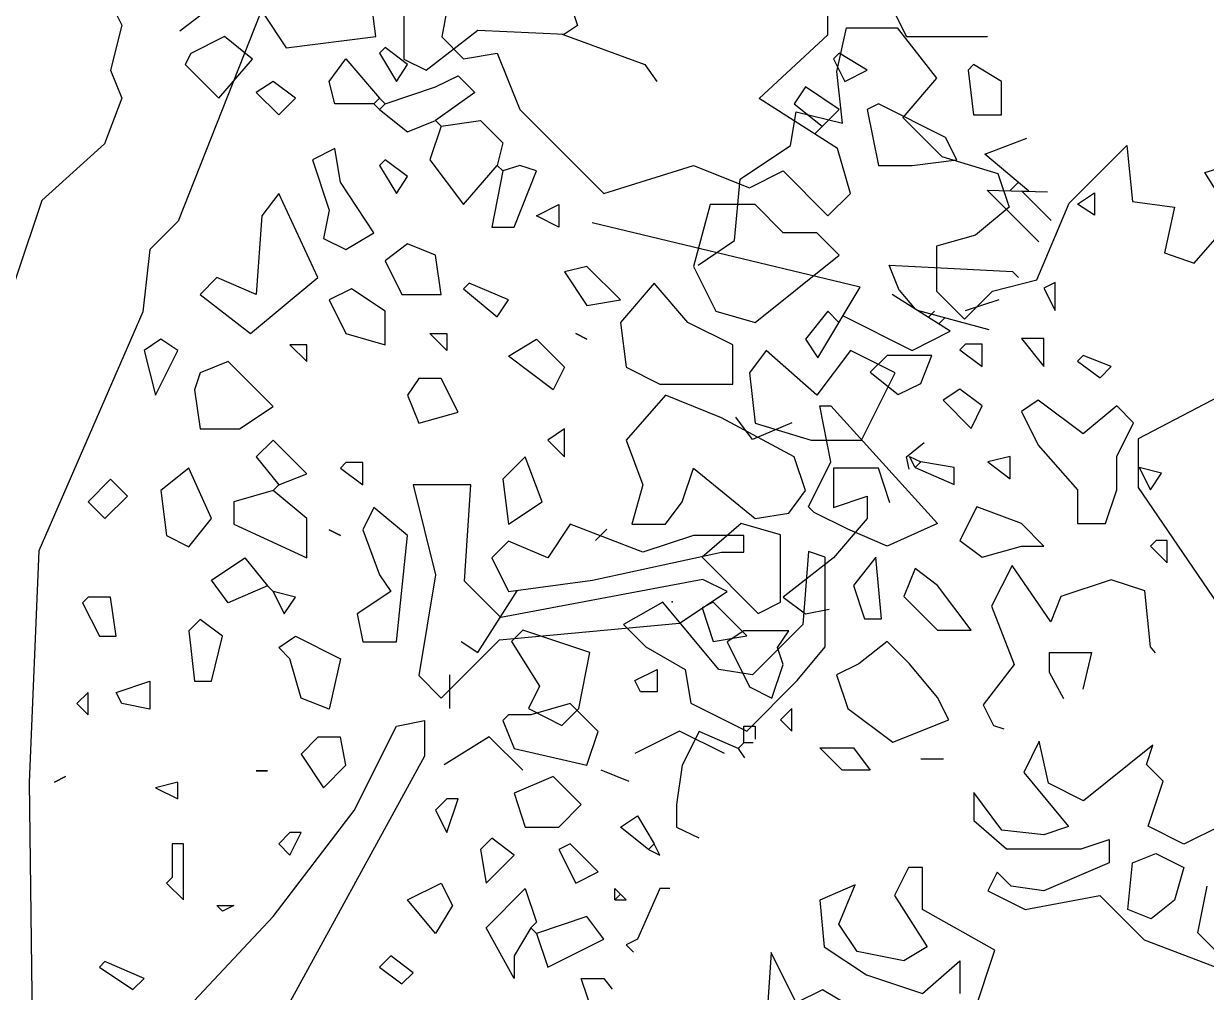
# Model space of a CAD drawing. Header units: metres. Extents: x -3.8 to 7.9, y -0.6 to 14.
# Drawn here: x 0.41 to 1.435, y 8.49 to 9.33 of the extents above; entities that cross this region are included whole.
import ezdxf

# ---------------------------------------------------------------- set-up
doc = ezdxf.new("R2010")
doc.units = ezdxf.units.M
doc.layers.add('ceco.net 88 green shadow', color=102, linetype='Continuous')
doc.layers.add('ceco.net 88 pair trees', color=7, linetype='Continuous')

msp = doc.modelspace()

# ---------------------------------------------------------------- linework, layer by layer
at = {"layer": 'ceco.net 88 green shadow', "linetype": 'Continuous'}
for p, q in [((0.5647, 9.338), (0.5453, 9.3234)), ((0.5842, 9.3186), (0.555, 9.304)), ((0.6085, 9.2991), (0.5842, 9.3186)), ((0.555, 9.304), (0.5501, 9.2943)), ((0.7234, 9.309), (0.7186, 9.3041)), ((0.7186, 9.3041), (0.7332, 9.2798)), ((0.7429, 9.2944), (0.7234, 9.309)), ((1.1171, 9.3041), (1.1122, 9.2993)), ((1.1414, 9.2895), (1.1171, 9.3041)), ((0.5501, 9.2943), (0.5793, 9.2651)), ((0.5793, 9.2651), (0.6085, 9.2991)), ((0.6748, 9.2798), (0.6894, 9.2993)), ((0.6894, 9.2993), (0.7186, 9.2652)), ((0.7332, 9.2798), (0.7429, 9.2944)), ((1.1122, 9.2993), (1.122, 9.2798)), ((1.2337, 9.2944), (1.2289, 9.2895)), ((1.258, 9.2798), (1.2337, 9.2944)), ((0.7672, 9.275), (0.7866, 9.2847)), ((0.7866, 9.2847), (0.8012, 9.2701)), ((1.122, 9.2798), (1.1414, 9.2895)), ((1.2289, 9.2895), (1.2337, 9.2507)), ((0.6262, 9.2798), (0.6117, 9.2701)), ((0.6457, 9.2652), (0.6262, 9.2798)), ((0.6797, 9.2604), (0.6748, 9.2798)), ((0.7234, 9.2604), (0.7672, 9.275)), ((1.258, 9.2507), (1.258, 9.2798)), ((0.6117, 9.2701), (0.6311, 9.2507)), ((0.6311, 9.2507), (0.6457, 9.2652)), ((0.7137, 9.2604), (0.7186, 9.2652)), ((0.7186, 9.2652), (0.7234, 9.2604)), ((0.8012, 9.2701), (0.7672, 9.2458)), ((0.7137, 9.2604), (0.6797, 9.2604)), ((0.7137, 9.2604), (0.7186, 9.2555)), ((0.7186, 9.2555), (0.7234, 9.2604)), ((0.7186, 9.2555), (0.7429, 9.2361)), ((1.1511, 9.2604), (1.1414, 9.2555)), ((1.1414, 9.2555), (1.1511, 9.2069)), ((1.2094, 9.2312), (1.1511, 9.2604)), ((1.2337, 9.2507), (1.258, 9.2507)), ((0.7429, 9.2361), (0.7672, 9.2458)), ((0.772, 9.2409), (0.7623, 9.2118)), ((0.7672, 9.2458), (0.772, 9.2409)), ((0.772, 9.2409), (0.8061, 9.2458)), ((0.8061, 9.2458), (0.8255, 9.2264)), ((1.2192, 9.2118), (1.2094, 9.2312)), ((0.6797, 9.2215), (0.6603, 9.2118)), ((0.6846, 9.1923), (0.6797, 9.2215)), ((0.8255, 9.2264), (0.8206, 9.2069)), ((0.6603, 9.2118), (0.6748, 9.168)), ((0.7234, 9.2118), (0.7186, 9.2069)), ((0.7429, 9.1972), (0.7234, 9.2118)), ((0.7623, 9.2118), (0.7915, 9.1729)), ((1.1803, 9.2069), (1.2192, 9.2118)), ((0.7186, 9.2069), (0.7332, 9.1826)), ((0.7915, 9.1729), (0.8206, 9.2069)), ((0.8255, 9.2021), (0.8158, 9.1535)), ((0.8206, 9.2069), (0.8255, 9.2021)), ((0.8401, 9.2069), (0.8255, 9.2021)), ((0.8352, 9.1535), (0.8547, 9.2021)), ((0.8547, 9.2021), (0.8401, 9.2069)), ((1.1511, 9.2069), (1.1803, 9.2069)), ((0.7137, 9.1486), (0.6846, 9.1923)), ((0.7332, 9.1826), (0.7429, 9.1972)), ((0.6311, 9.1826), (0.6165, 9.1632)), ((0.6651, 9.1097), (0.6311, 9.1826)), ((1.3238, 9.1734), (1.3384, 9.1831)), ((1.3384, 9.1831), (1.3384, 9.1637)), ((0.8547, 9.1632), (0.8741, 9.1729)), ((0.8741, 9.1729), (0.8741, 9.1535)), ((1.0053, 9.1729), (0.9907, 9.1194)), ((1.0442, 9.1729), (1.0053, 9.1729)), ((1.0685, 9.1486), (1.0442, 9.1729)), ((1.3384, 9.1637), (1.3238, 9.1734)), ((0.6165, 9.1632), (0.6117, 9.0951)), ((0.6748, 9.168), (0.67, 9.1437)), ((0.8741, 9.1535), (0.8547, 9.1632)), ((0.6894, 9.134), (0.7137, 9.1486)), ((0.8158, 9.1535), (0.8352, 9.1535)), ((1.0977, 9.1486), (1.0685, 9.1486)), ((1.1171, 9.1292), (1.0977, 9.1486)), ((0.67, 9.1437), (0.6894, 9.134)), ((0.7429, 9.1389), (0.7234, 9.1243)), ((0.7672, 9.1292), (0.7429, 9.1389)), ((0.772, 9.0951), (0.7672, 9.1292)), ((1.0442, 9.0708), (1.1171, 9.1292)), ((0.7234, 9.1243), (0.738, 9.0951)), ((0.8984, 9.1194), (0.879, 9.1146)), ((0.9276, 9.0903), (0.8984, 9.1194)), ((0.9907, 9.1194), (1.0102, 9.0806)), ((0.5776, 9.1097), (0.5631, 9.0951)), ((0.6117, 9.0951), (0.5776, 9.1097)), ((0.6068, 9.0611), (0.6651, 9.1097)), ((0.879, 9.1146), (0.8984, 9.0854)), ((0.6943, 9.1), (0.6748, 9.0903)), ((0.7234, 9.0806), (0.6943, 9.1)), ((0.7963, 9.1049), (0.7915, 9.1)), ((0.7915, 9.1), (0.8206, 9.0757)), ((0.8304, 9.0903), (0.7963, 9.1049)), ((0.9567, 9.1049), (0.9276, 9.0708)), ((0.9859, 9.0708), (0.9567, 9.1049)), ((1.3044, 9.1054), (1.2947, 9.1005)), ((1.2947, 9.1005), (1.3044, 9.0811)), ((1.3044, 9.0811), (1.3044, 9.1054)), ((0.5631, 9.0951), (0.6068, 9.0611)), ((0.6748, 9.0903), (0.6894, 9.0611)), ((0.738, 9.0951), (0.772, 9.0951)), ((0.8206, 9.0757), (0.8304, 9.0903)), ((0.8984, 9.0854), (0.9276, 9.0903)), ((1.2266, 9.0811), (1.2558, 9.0908)), ((0.7234, 9.0514), (0.7234, 9.0806)), ((1.0102, 9.0806), (1.0442, 9.0708)), ((0.9276, 9.0708), (0.9324, 9.032)), ((1.0248, 9.0514), (0.9859, 9.0708)), ((0.529, 9.0563), (0.5145, 9.0465)), ((0.5436, 9.0465), (0.529, 9.0563)), ((0.6894, 9.0611), (0.7234, 9.0514)), ((0.7623, 9.0611), (0.7769, 9.0611)), ((0.7769, 9.0465), (0.7623, 9.0611)), ((0.7769, 9.0611), (0.7769, 9.0465)), ((0.8304, 9.0417), (0.8547, 9.0563)), ((0.8547, 9.0563), (0.879, 9.032)), ((0.8887, 9.0611), (0.8984, 9.0563)), ((0.8984, 9.0563), (0.8887, 9.0611)), ((1.2752, 9.0568), (1.2947, 9.0325)), ((1.2947, 9.0568), (1.2752, 9.0568)), ((1.2947, 9.0325), (1.2947, 9.0568)), ((0.5145, 9.0465), (0.5242, 9.0077)), ((0.5242, 9.0077), (0.5436, 9.0465)), ((0.6408, 9.0514), (0.6554, 9.0368)), ((0.6554, 9.0514), (0.6408, 9.0514)), ((0.6554, 9.0368), (0.6554, 9.0514)), ((1.0248, 9.0174), (1.0248, 9.0514)), ((1.0539, 9.0465), (1.0393, 9.0271)), ((1.0977, 9.0077), (1.0539, 9.0465)), ((1.1268, 9.0465), (1.0977, 9.0077)), ((1.1657, 9.0271), (1.1268, 9.0465)), ((1.2266, 9.0519), (1.2218, 9.0471)), ((1.2218, 9.0471), (1.2412, 9.0325)), ((1.2412, 9.0519), (1.2266, 9.0519)), ((1.2412, 9.0325), (1.2412, 9.0519)), ((0.5874, 9.0368), (0.5631, 9.0271)), ((0.6262, 8.9979), (0.5874, 9.0368)), ((0.8692, 9.0125), (0.8304, 9.0417)), ((1.1586, 9.0422), (1.144, 9.0276)), ((1.1975, 9.0422), (1.1586, 9.0422)), ((1.1878, 9.0179), (1.1975, 9.0422)), ((1.3287, 9.0422), (1.3238, 9.0373)), ((1.3238, 9.0373), (1.3433, 9.0228)), ((1.353, 9.0325), (1.3287, 9.0422)), ((0.5631, 9.0271), (0.5582, 9.0125)), ((0.879, 9.032), (0.8692, 9.0125)), ((0.9324, 9.032), (0.9616, 9.0174)), ((1.0393, 9.0271), (1.0442, 8.9834)), ((1.1365, 8.9688), (1.1657, 9.0271)), ((1.144, 9.0276), (1.1683, 9.0082)), ((1.3433, 9.0228), (1.353, 9.0325)), ((0.7526, 9.0222), (0.7429, 9.0077)), ((0.772, 9.0222), (0.7526, 9.0222)), ((0.7866, 8.9931), (0.772, 9.0222)), ((0.9616, 9.0174), (0.9956, 9.0174)), ((0.9956, 9.0174), (1.0248, 9.0174)), ((1.1683, 9.0082), (1.1878, 9.0179)), ((0.5582, 9.0125), (0.5631, 8.9785)), ((0.7429, 9.0077), (0.7526, 8.9834)), ((0.9664, 9.0077), (0.9324, 8.9688)), ((1.015, 8.9882), (0.9664, 9.0077)), ((1.2218, 9.013), (1.2072, 9.0033)), ((1.2412, 8.9985), (1.2218, 9.013)), ((0.5971, 8.9785), (0.6262, 8.9979)), ((1.11, 8.9499), (1.1003, 8.9985)), ((1.1003, 8.9985), (1.11, 8.9985)), ((1.11, 8.9985), (1.2023, 8.8964)), ((1.2072, 9.0033), (1.2315, 8.979)), ((1.2315, 8.979), (1.2412, 8.9985)), ((1.2898, 9.0033), (1.2752, 8.9936)), ((1.3287, 8.9742), (1.2898, 9.0033)), ((1.3579, 8.9985), (1.3287, 8.9742)), ((1.3724, 8.9839), (1.3579, 8.9985)), ((0.7526, 8.9834), (0.7866, 8.9931)), ((1.0782, 8.9542), (1.015, 8.9882)), ((1.042, 8.9693), (1.0274, 8.9887)), ((1.076, 8.9839), (1.042, 8.9693)), ((1.2752, 8.9936), (1.2898, 8.9644)), ((1.3579, 8.9547), (1.3724, 8.9839)), ((0.5631, 8.9785), (0.5971, 8.9785)), ((0.879, 8.9785), (0.8644, 8.9688)), ((0.879, 8.9542), (0.879, 8.9785)), ((1.0442, 8.9834), (1.0928, 8.9688)), ((0.6262, 8.9688), (0.6117, 8.9542)), ((0.6554, 8.9396), (0.6262, 8.9688)), ((0.8644, 8.9688), (0.879, 8.9542)), ((0.9324, 8.9688), (0.947, 8.9299)), ((1.0928, 8.9688), (1.1365, 8.9688)), ((1.1754, 8.9542), (1.1909, 8.9666)), ((1.2898, 8.9644), (1.3238, 8.9256)), ((0.6117, 8.9542), (0.6311, 8.9299)), ((0.8449, 8.9542), (0.8255, 8.9348)), ((0.8595, 8.9153), (0.8449, 8.9542)), ((1.0879, 8.925), (1.0782, 8.9542)), ((1.1778, 8.9436), (1.1754, 8.9542)), ((1.1829, 8.945), (1.178, 8.9547)), ((1.178, 8.9547), (1.1878, 8.9499)), ((1.2655, 8.9547), (1.2461, 8.9499)), ((1.2655, 8.9353), (1.2655, 8.9547)), ((1.3579, 8.9256), (1.3579, 8.9547)), ((0.5533, 8.9445), (0.529, 8.925)), ((0.5728, 8.9007), (0.5533, 8.9445)), ((0.6894, 8.9493), (0.6846, 8.9445)), ((0.6846, 8.9445), (0.704, 8.9299)), ((0.704, 8.9493), (0.6894, 8.9493)), ((0.704, 8.9299), (0.704, 8.9493)), ((0.981, 8.9153), (0.9907, 8.9445)), ((0.9907, 8.9445), (1.0442, 8.9007)), ((1.0906, 8.911), (1.11, 8.9499)), ((1.1511, 8.9445), (1.1122, 8.9445)), ((1.1122, 8.9445), (1.1122, 8.9105)), ((1.1611, 8.9144), (1.1511, 8.9445)), ((1.1829, 8.945), (1.1878, 8.9499)), ((1.1829, 8.945), (1.2169, 8.9304)), ((1.2169, 8.945), (1.1878, 8.9499)), ((1.2169, 8.9304), (1.2169, 8.945)), ((1.2461, 8.9499), (1.2655, 8.9353)), ((1.3773, 8.945), (1.387, 8.9256)), ((1.3967, 8.9401), (1.3773, 8.945)), ((0.4853, 8.9348), (0.4659, 8.9153)), ((0.4999, 8.9202), (0.4853, 8.9348)), ((0.6311, 8.9299), (0.6554, 8.9396)), ((0.8255, 8.9348), (0.8304, 8.8959)), ((1.387, 8.9256), (1.3967, 8.9401)), ((0.529, 8.925), (0.5339, 8.8862)), ((0.6262, 8.925), (0.5922, 8.9153)), ((0.6262, 8.925), (0.6311, 8.9299)), ((0.6554, 8.9007), (0.6262, 8.925)), ((0.947, 8.9299), (0.9373, 8.8959)), ((1.0734, 8.9056), (1.0879, 8.925)), ((1.3238, 8.9256), (1.3238, 8.8964)), ((1.3481, 8.8964), (1.3579, 8.9256)), ((0.4659, 8.9153), (0.4804, 8.9007)), ((0.4804, 8.9007), (0.4999, 8.9202)), ((0.5922, 8.9153), (0.5922, 8.8959)), ((0.8304, 8.8959), (0.8595, 8.9153)), ((0.9664, 8.8959), (0.981, 8.9153)), ((1.1122, 8.9105), (1.1414, 8.9202)), ((1.1414, 8.9202), (1.1414, 8.9007)), ((0.7137, 8.9105), (0.704, 8.891)), ((0.7429, 8.8862), (0.7137, 8.9105)), ((1.0442, 8.9007), (1.0734, 8.9056)), ((1.0954, 8.9061), (1.0906, 8.911)), ((1.1246, 8.8915), (1.0954, 8.9061)), ((1.2364, 8.911), (1.2218, 8.8818)), ((1.2752, 8.8964), (1.2364, 8.911)), ((0.5533, 8.8764), (0.5728, 8.9007)), ((0.5922, 8.8959), (0.6554, 8.8667)), ((0.6554, 8.8667), (0.6554, 8.9007)), ((0.8838, 8.8959), (0.8644, 8.8667)), ((0.947, 8.8716), (0.8838, 8.8959)), ((0.9059, 8.8818), (0.9156, 8.8915)), ((0.9373, 8.8959), (0.9664, 8.8959)), ((1.0322, 8.8964), (0.9982, 8.8672)), ((1.0663, 8.8867), (1.0322, 8.8964)), ((1.1414, 8.9007), (1.1122, 8.8667)), ((1.1586, 8.877), (1.1246, 8.8915)), ((1.2023, 8.8964), (1.1586, 8.877)), ((1.2947, 8.877), (1.2752, 8.8964)), ((1.3238, 8.8964), (1.3481, 8.8964)), ((0.5339, 8.8862), (0.5533, 8.8764)), ((0.6748, 8.891), (0.6846, 8.8862)), ((0.6846, 8.8862), (0.6748, 8.891)), ((0.704, 8.891), (0.7186, 8.8521)), ((0.7332, 8.7938), (0.7429, 8.8862)), ((0.8304, 8.8813), (0.8158, 8.8667)), ((0.8644, 8.8667), (0.8304, 8.8813)), ((0.9907, 8.8862), (0.947, 8.8716)), ((1.0345, 8.8862), (0.9907, 8.8862)), ((1.0345, 8.8716), (1.0345, 8.8862)), ((1.0663, 8.8284), (1.0663, 8.8867)), ((1.2218, 8.8818), (1.2412, 8.8672)), ((1.3919, 8.8818), (1.387, 8.877)), ((1.4016, 8.8818), (1.3919, 8.8818)), ((1.4016, 8.8624), (1.4016, 8.8818)), ((0.9033, 8.8473), (1.015, 8.8716)), ((1.015, 8.8716), (1.0345, 8.8716)), ((1.0906, 8.8721), (1.0857, 8.8089)), ((1.1051, 8.8672), (1.0906, 8.8721)), ((1.2412, 8.8672), (1.2752, 8.877)), ((1.2752, 8.877), (1.2947, 8.877)), ((1.387, 8.877), (1.4016, 8.8624)), ((0.5728, 8.8473), (0.6019, 8.8667)), ((0.6019, 8.8667), (0.6214, 8.8424)), ((0.8158, 8.8667), (0.8304, 8.8376)), ((0.9982, 8.8672), (1.0468, 8.8186)), ((1.1122, 8.8667), (1.0685, 8.8327)), ((1.1051, 8.7895), (1.1051, 8.8672)), ((1.1489, 8.8672), (1.1294, 8.8429)), ((1.1537, 8.8138), (1.1489, 8.8672)), ((0.7186, 8.8521), (0.7283, 8.8376)), ((1.1829, 8.8575), (1.1732, 8.8332)), ((1.2023, 8.8429), (1.1829, 8.8575)), ((0.5874, 8.8278), (0.5728, 8.8473)), ((0.6214, 8.8424), (0.5874, 8.8278)), ((0.6214, 8.8424), (0.6262, 8.8376)), ((0.8304, 8.8376), (0.9033, 8.8473)), ((1.1294, 8.8429), (1.1392, 8.8138)), ((1.2315, 8.8041), (1.2023, 8.8429)), ((0.4659, 8.8327), (0.461, 8.8278)), ((0.4853, 8.8327), (0.4659, 8.8327)), ((0.4902, 8.7987), (0.4853, 8.8327)), ((0.6262, 8.8376), (0.636, 8.8181)), ((0.6457, 8.8327), (0.6262, 8.8376)), ((0.636, 8.8181), (0.6457, 8.8327)), ((0.7283, 8.8376), (0.6991, 8.8181)), ((0.8038, 8.7846), (0.8378, 8.8381)), ((1.0685, 8.8327), (1.0879, 8.8181)), ((1.1732, 8.8332), (1.2023, 8.8041)), ((0.461, 8.8278), (0.4756, 8.7987)), ((0.9642, 8.8284), (0.9302, 8.8089)), ((1.0128, 8.77), (0.9642, 8.8284)), ((1.0079, 8.8284), (0.9982, 8.8235)), ((0.9982, 8.8235), (1.0079, 8.7943)), ((1.0371, 8.7992), (1.0079, 8.8284)), ((1.0468, 8.8186), (1.0663, 8.8284)), ((1.0879, 8.8181), (1.1085, 8.8222)), ((0.5631, 8.8133), (0.5533, 8.8035)), ((0.5825, 8.7987), (0.5631, 8.8133)), ((0.6991, 8.8181), (0.704, 8.7938)), ((1.1392, 8.8138), (1.1537, 8.8138)), ((0.5533, 8.8035), (0.5582, 8.7598)), ((0.8427, 8.8041), (0.833, 8.7943)), ((0.901, 8.7846), (0.8427, 8.8041)), ((0.9302, 8.8089), (0.9496, 8.7895)), ((1.0079, 8.7943), (1.0371, 8.7992)), ((1.0345, 8.8035), (1.0199, 8.7938)), ((1.0734, 8.8035), (1.0345, 8.8035)), ((1.0857, 8.8089), (1.042, 8.7652)), ((1.0636, 8.789), (1.0734, 8.8035)), ((1.2023, 8.8041), (1.2315, 8.8041)), ((0.4756, 8.7987), (0.4902, 8.7987)), ((0.5728, 8.7598), (0.5825, 8.7987)), ((0.6311, 8.789), (0.6457, 8.7987)), ((0.6408, 8.7792), (0.6311, 8.789)), ((0.6457, 8.7987), (0.6846, 8.7792)), ((0.704, 8.7938), (0.7332, 8.7938)), ((0.7892, 8.7943), (0.8038, 8.7846)), ((0.833, 8.7943), (0.8573, 8.7555)), ((0.9496, 8.7895), (0.9836, 8.77)), ((1.0199, 8.7938), (1.0393, 8.7549)), ((1.0685, 8.7744), (1.0636, 8.789)), ((1.0808, 8.7603), (1.1051, 8.7895)), ((1.1586, 8.7943), (1.1343, 8.7749)), ((1.178, 8.7749), (1.1586, 8.7943)), ((0.6505, 8.7452), (0.6408, 8.7792)), ((0.6846, 8.7792), (0.6748, 8.7355)), ((0.8913, 8.736), (0.901, 8.7846)), ((0.9399, 8.7603), (0.9593, 8.77)), ((0.9593, 8.77), (0.9593, 8.7506)), ((0.9836, 8.77), (0.9885, 8.7409)), ((1.042, 8.7652), (1.0128, 8.77)), ((1.0588, 8.7452), (1.0685, 8.7744)), ((1.1343, 8.7749), (1.1149, 8.7652)), ((1.2023, 8.7457), (1.178, 8.7749)), ((0.4902, 8.7501), (0.5193, 8.7598)), ((0.5193, 8.7598), (0.5193, 8.7355)), ((0.5582, 8.7598), (0.5728, 8.7598)), ((0.7795, 8.736), (0.7795, 8.7652)), ((0.9448, 8.7506), (0.9399, 8.7603)), ((1.0371, 8.7166), (1.0808, 8.7603)), ((1.1149, 8.7652), (1.1246, 8.736)), ((0.4659, 8.7501), (0.4561, 8.7404)), ((0.4659, 8.7306), (0.4659, 8.7501)), ((0.495, 8.7404), (0.4902, 8.7501)), ((0.8573, 8.7555), (0.8476, 8.736)), ((0.9593, 8.7506), (0.9448, 8.7506)), ((1.0393, 8.7549), (1.0588, 8.7452)), ((0.4561, 8.7404), (0.4659, 8.7306)), ((0.5193, 8.7355), (0.495, 8.7404)), ((0.6748, 8.7355), (0.6505, 8.7452)), ((0.8838, 8.7404), (0.8498, 8.7306)), ((0.9081, 8.7161), (0.8838, 8.7404)), ((0.9885, 8.7409), (1.0371, 8.7166)), ((1.2121, 8.7263), (1.2023, 8.7457)), ((0.8304, 8.7306), (0.8255, 8.7258)), ((0.8498, 8.7306), (0.8304, 8.7306)), ((0.8476, 8.736), (0.8767, 8.7214)), ((0.8767, 8.7214), (0.8913, 8.736)), ((1.076, 8.736), (1.0663, 8.7263)), ((1.076, 8.7166), (1.076, 8.736)), ((1.1246, 8.736), (1.1635, 8.7069)), ((0.8255, 8.7258), (0.8352, 8.7015)), ((1.0345, 8.7063), (1.0345, 8.7209)), ((1.0345, 8.7209), (1.0442, 8.7209)), ((1.0442, 8.7209), (1.0442, 8.7096)), ((1.0663, 8.7263), (1.076, 8.7166)), ((1.1635, 8.7069), (1.2121, 8.7263)), ((0.6651, 8.7112), (0.6505, 8.6966)), ((0.6846, 8.7112), (0.6651, 8.7112)), ((0.6894, 8.6869), (0.6846, 8.7112)), ((0.8135, 8.7117), (0.7747, 8.6874)), ((0.8427, 8.6826), (0.8135, 8.7117)), ((0.8984, 8.6869), (0.9081, 8.7161)), ((0.9788, 8.7166), (0.9399, 8.6971)), ((1.0177, 8.6971), (0.9788, 8.7166)), ((0.9956, 8.7161), (0.981, 8.6869)), ((1.0296, 8.7015), (0.9956, 8.7161)), ((0.6505, 8.6966), (0.67, 8.6675)), ((0.8352, 8.7015), (0.8984, 8.6869)), ((1.0296, 8.7015), (1.0345, 8.7063)), ((1.0296, 8.7015), (1.035, 8.6934)), ((1.0424, 8.7063), (1.0345, 8.7063)), ((1.1003, 8.702), (1.1294, 8.702)), ((1.1197, 8.6826), (1.1003, 8.702)), ((1.1294, 8.702), (1.144, 8.6826)), ((0.67, 8.6675), (0.6894, 8.6869)), ((0.981, 8.6869), (0.9762, 8.6529)), ((1.2075, 8.6923), (1.1878, 8.6923)), ((0.4464, 8.6772), (0.4367, 8.6723)), ((0.4367, 8.6723), (0.4464, 8.6772)), ((0.6117, 8.682), (0.6214, 8.682)), ((0.6214, 8.682), (0.6117, 8.682)), ((0.8692, 8.6772), (0.8352, 8.6626)), ((0.8935, 8.6529), (0.8692, 8.6772)), ((0.935, 8.6728), (0.9107, 8.6826)), ((1.144, 8.6826), (1.1197, 8.6826)), ((0.5436, 8.6723), (0.5242, 8.6675)), ((0.5242, 8.6675), (0.5436, 8.6577)), ((0.5436, 8.6577), (0.5436, 8.6723)), ((0.7769, 8.6577), (0.7672, 8.648)), ((0.7769, 8.6286), (0.7866, 8.6577)), ((0.7866, 8.6577), (0.7769, 8.6577)), ((0.8352, 8.6626), (0.8449, 8.6334)), ((0.7672, 8.648), (0.7769, 8.6286)), ((0.8741, 8.6334), (0.8935, 8.6529)), ((0.9762, 8.6529), (0.9762, 8.6334)), ((0.9276, 8.6334), (0.9421, 8.6432)), ((0.9421, 8.6432), (0.9567, 8.6189)), ((0.6408, 8.6286), (0.6311, 8.6189)), ((0.6408, 8.6091), (0.6505, 8.6286)), ((0.6505, 8.6286), (0.6408, 8.6286)), ((0.8449, 8.6334), (0.8741, 8.6334)), ((0.9519, 8.614), (0.9276, 8.6334)), ((0.9762, 8.6334), (0.9953, 8.6239)), ((0.5485, 8.6189), (0.5388, 8.6189)), ((0.5388, 8.6189), (0.5388, 8.5897)), ((0.5485, 8.5703), (0.5485, 8.6189)), ((0.6311, 8.6189), (0.6408, 8.6091)), ((0.8158, 8.6237), (0.8061, 8.614)), ((0.8352, 8.6091), (0.8158, 8.6237)), ((0.8838, 8.6189), (0.8741, 8.614)), ((0.9081, 8.5946), (0.8838, 8.6189)), ((0.9519, 8.614), (0.9567, 8.6189)), ((0.9616, 8.6091), (0.9567, 8.6189)), ((0.8061, 8.614), (0.8109, 8.5848)), ((0.8109, 8.5848), (0.8352, 8.6091)), ((0.8741, 8.614), (0.8887, 8.5848)), ((0.9519, 8.614), (0.9616, 8.6091)), ((1.3715, 8.6024), (1.3918, 8.6105)), ((1.3918, 8.6105), (1.4161, 8.5984)), ((0.8887, 8.5848), (0.9081, 8.5946)), ((1.3675, 8.5619), (1.3715, 8.6024)), ((1.4161, 8.5984), (1.408, 8.57)), ((0.5388, 8.5897), (0.5339, 8.5848)), ((0.5339, 8.5848), (0.5485, 8.5703)), ((0.7429, 8.5703), (0.772, 8.5848)), ((0.772, 8.5848), (0.7818, 8.5654)), ((0.8109, 8.546), (0.8449, 8.58)), ((0.8449, 8.58), (0.8547, 8.5508)), ((0.9227, 8.5703), (0.9227, 8.58)), ((0.9227, 8.58), (0.9276, 8.5751)), ((0.9227, 8.5703), (0.9276, 8.5751)), ((0.9324, 8.5703), (0.9276, 8.5751)), ((0.9616, 8.58), (0.9421, 8.5362)), ((0.9702, 8.58), (0.9616, 8.58)), ((0.5776, 8.5654), (0.5922, 8.5654)), ((0.5825, 8.5605), (0.5776, 8.5654)), ((0.5922, 8.5654), (0.5825, 8.5605)), ((0.7672, 8.5411), (0.7429, 8.5703)), ((0.7818, 8.5654), (0.7672, 8.5411)), ((0.9227, 8.5703), (0.9324, 8.5703)), ((1.408, 8.57), (1.3877, 8.5538)), ((0.8984, 8.5557), (0.8547, 8.5411)), ((0.913, 8.5362), (0.8984, 8.5557)), ((1.3877, 8.5538), (1.3675, 8.5619)), ((0.8352, 8.5022), (0.8109, 8.546)), ((0.8498, 8.546), (0.8352, 8.5217)), ((0.8547, 8.5508), (0.8498, 8.546)), ((0.8498, 8.546), (0.8547, 8.5411)), ((0.8547, 8.5411), (0.8644, 8.5119)), ((0.8644, 8.5119), (0.913, 8.5362)), ((0.9421, 8.5362), (0.9324, 8.5314)), ((0.9324, 8.5314), (0.9388, 8.525)), ((0.4804, 8.5168), (0.4756, 8.5119)), ((0.4756, 8.5119), (0.5047, 8.4925)), ((0.5145, 8.5022), (0.4804, 8.5168)), ((0.7283, 8.5217), (0.7186, 8.5119)), ((0.7186, 8.5119), (0.738, 8.4974)), ((0.7477, 8.5071), (0.7283, 8.5217)), ((0.8352, 8.5217), (0.8352, 8.5022)), ((0.5047, 8.4925), (0.5145, 8.5022)), ((0.738, 8.4974), (0.7477, 8.5071)), ((0.8935, 8.5022), (0.913, 8.5022)), ((0.9055, 8.4665), (0.8935, 8.5022)), ((0.913, 8.5022), (0.9204, 8.4927))]:
    msp.add_line(p, q, dxfattribs=at)
msp.add_point((0.9722, 8.8285), dxfattribs=at)
at = {"layer": 'ceco.net 88 pair trees', "linetype": 'Continuous'}
for p, q in [((1.2653, 9.1851), (1.2724, 9.1921)), ((1.2726, 9.1848), (1.2872, 9.1843)), ((1.2753, 9.1848), (1.3009, 9.1592)), ((1.1691, 9.0988), (1.183, 9.0823)), ((1.1847, 9.0813), (1.2469, 9.0646)), ((1.1949, 9.0757), (1.1997, 9.0806)), ((1.2031, 9.0694), (1.2087, 9.0747))]:
    msp.add_line(p, q, dxfattribs=at)
for points in [[(0.7983, 10.01), (0.7237, 9.751), (0.8306, 9.7794), (0.8887, 9.7804), (0.8984, 9.7612), (0.7645, 9.6971), (0.7205, 9.6334), (0.6651, 9.6103), (0.6651, 9.586), (0.636, 9.5714), (0.6651, 9.5423), (0.6277, 9.5143), (0.6676, 9.4718), (0.5439, 9.1586), (0.5193, 9.134), (0.5132, 9.0801), (0.4231, 8.8728), (0.4148, 8.6723), (0.4173, 8.4658)], [(0.1743, 9.1092), (0.1723, 9.1467), (0.1857, 9.2944), (0.1726, 9.4254), (0.1743, 9.4985), (0.1986, 9.6783), (0.2229, 9.6978), (0.3444, 9.6006), (0.3728, 9.5291), (0.4467, 9.4254), (0.495, 9.3284), (0.4853, 9.2895), (0.495, 9.2652), (0.4802, 9.2256), (0.4258, 9.1766), (0.3383, 8.9158), (0.297, 8.8514), (0.3021, 8.5603), (0.295, 8.2167), (0.2557, 8.0855), (0.2763, 8.0648)], [(0.7737, 9.4449), (0.7931, 9.4206), (0.7834, 9.3963), (0.7494, 9.3866), (0.7713, 9.3691), (0.8483, 9.3538), (0.8758, 9.372), (0.8903, 9.3283), (0.8782, 9.32)], [(0.7023, 9.3672), (0.6619, 9.3672), (0.6182, 9.4109), (0.5842, 9.3769), (0.589, 9.3477), (0.6182, 9.338), (0.6376, 9.3089), (0.7154, 9.3186), (0.711, 9.3524)], [(0.7818, 9.3685), (0.7725, 9.3185), (0.7915, 9.2993), (0.8206, 9.3041), (0.8401, 9.2555), (0.913, 9.1826), (0.9907, 9.2069), (1.0393, 9.1875), (1.0685, 9.2021), (1.1074, 9.1632), (1.1268, 9.1826), (1.1156, 9.2217), (1.0476, 9.2648), (1.1074, 9.3202), (1.1074, 9.3479), (1.1608, 9.3479), (1.1754, 9.3187), (1.2458, 9.3187)], [(0.7105, 9.3575), (0.7397, 9.338), (0.7397, 9.2991), (0.7591, 9.2894), (0.8038, 9.3242), (0.8792, 9.3208)], [(0.9948, 9.1205), (1.0264, 9.1417), (1.0313, 9.1951), (1.075, 9.2243), (1.0799, 9.2534), (1.12, 9.2435), (1.1151, 9.2882), (1.1236, 9.3263), (1.1674, 9.3263), (1.2014, 9.2826), (1.1722, 9.2486), (1.2062, 9.2146), (1.2548, 9.2), (1.2646, 9.1708), (1.2354, 9.1465), (1.2014, 9.1368), (1.2014, 9.0979), (1.2257, 9.0736), (1.25, 9.0979), (1.2884, 9.1076), (1.3166, 9.1742), (1.3666, 9.2243), (1.3715, 9.1757), (1.4079, 9.1706), (1.3992, 9.131), (1.4249, 9.1222), (1.459, 9.1611), (1.4342, 9.2007), (1.4889, 9.2175)], [(0.876, 9.321), (0.9487, 9.2943), (0.9591, 9.2797)], [(1.096, 9.2344), (1.1171, 9.2555), (1.0879, 9.275), (1.0782, 9.2604), (1.1025, 9.2409)], [(1.2816, 9.1846), (1.2435, 9.2166), (1.2799, 9.2306)], [(1.2903, 9.1407), (1.2454, 9.1855), (1.2978, 9.1841)], [(1.1169, 9.0708), (1.1074, 9.0806), (1.0879, 9.0563), (1.0986, 9.0402), (1.1353, 9.1015), (0.9028, 9.1571)], [(1.1691, 9.0988), (1.1604, 9.1204), (1.2673, 9.1151), (1.2726, 9.1097)], [(1.1205, 9.0764), (1.1803, 9.0465), (1.2133, 9.0631), (1.163, 9.0949)], [(1.4653, 9.0165), (1.3763, 8.9699), (1.3763, 8.9278), (1.4626, 8.8015)], [(0.9988, 8.848), (0.8238, 8.815), (0.7922, 8.8466), (0.7976, 8.9299), (0.7477, 8.9299), (0.7672, 8.8521), (0.7526, 8.7647), (0.772, 8.7452), (0.8226, 8.7958), (0.9786, 8.8101), (1.0199, 8.8376), (0.9988, 8.848)], [(1.3913, 8.7843), (1.387, 8.7895), (1.3822, 8.8381), (1.353, 8.8478), (1.3093, 8.8332), (1.3005, 8.8113), (1.267, 8.8602), (1.2492, 8.8249), (1.2689, 8.7742), (1.2419, 8.7392), (1.2509, 8.7214), (1.2598, 8.7185)], [(1.3119, 8.7446), (1.2995, 8.7674), (1.2995, 8.7846), (1.336, 8.7846), (1.3284, 8.7528)], [(0.4804, 8.4002), (0.6262, 8.5557), (0.6967, 8.6478), (0.7332, 8.7209), (0.7575, 8.7258), (0.7575, 8.6947), (0.6277, 8.4578)], [(1.4485, 8.6348), (1.4161, 8.6186), (1.3851, 8.634), (1.398, 8.6731), (1.3837, 8.6875), (1.3891, 8.7043), (1.329, 8.6561), (1.2986, 8.6713), (1.2905, 8.7077), (1.2771, 8.6806), (1.316, 8.6338), (1.2946, 8.6267), (1.2581, 8.6308), (1.2338, 8.6632), (1.2338, 8.6389), (1.2622, 8.6146), (1.327, 8.6146), (1.3513, 8.6227), (1.3513, 8.6024), (1.2946, 8.5781), (1.2662, 8.5822), (1.2541, 8.5943), (1.246, 8.5781), (1.2784, 8.5619), (1.3432, 8.5741), (1.3816, 8.5356), (1.4796, 8.4983)], [(1.2342, 8.4726), (1.252, 8.5265), (1.1893, 8.5619), (1.1893, 8.5984), (1.1771, 8.5984), (1.165, 8.5741), (1.1933, 8.5295), (1.1731, 8.5174), (1.1326, 8.5255), (1.1168, 8.5492), (1.1311, 8.5832), (1.1002, 8.57), (1.1042, 8.5295), (1.1407, 8.5052), (1.1893, 8.489), (1.2217, 8.5174), (1.2217, 8.489)], [(1.4444, 8.5255), (1.4282, 8.5417), (1.4363, 8.5822)], [(1.1662, 8.4544), (1.1026, 8.4923), (1.0799, 8.4809), (1.0582, 8.5245), (1.0548, 8.4728)]]:
    msp.add_lwpolyline(points, dxfattribs=at)

doc.saveas('drawing.dxf')
